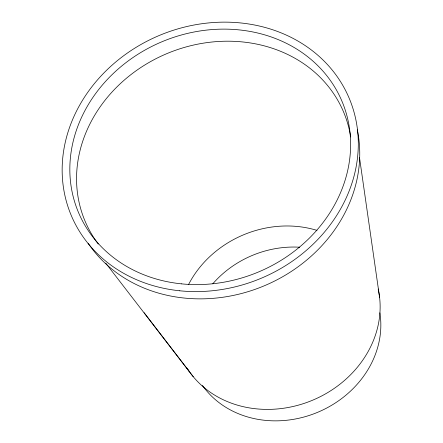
<?xml version="1.0" encoding="UTF-8"?>
<svg xmlns="http://www.w3.org/2000/svg" width="443" height="443" viewBox="0 0 443 443"><rect width="100%" height="100%" fill="white"/><g stroke="black" fill="none" stroke-linecap="round" stroke-linejoin="round"><path stroke-width="0.66" d="M105.766 263.175L189.172 371.356M144.125 312.708L193.248 376.7M359.528 157.725L379.634 297.702M379.878 312.808A97.776 85.349 -22.9 0 1 316.878 412.627A97.776 85.349 -22.9 0 1 202.434 385.393M188.585 284.478A100.711 87.913 -22.9 0 1 316.994 230.382M212.795 283.797A95.821 83.644 -22.9 0 1 299.64 247.216M98.263 244.032A140.309 122.478 -22.9 0 1 166.441 53.802A140.309 122.478 -22.9 0 1 350.706 136.97M357.296 129.805A148.128 129.306 -22.9 0 1 264.471 285.713A148.128 129.306 -22.9 0 1 88.129 243.196M378.189 288.986A104.62 91.324 -22.9 0 1 312.16 400.4A104.62 91.324 -22.9 0 1 187.029 368.116M179.769 290.791A150.819 131.654 -22.9 0 0 350.95 102.682A150.819 131.654 -22.9 0 0 99.957 77.132A150.819 131.654 -22.9 0 0 179.769 290.791M181.353 283.841A142.995 124.826 -22.9 0 0 343.652 105.495A142.995 124.826 -22.9 0 0 105.672 81.268A142.995 124.826 -22.9 0 0 181.353 283.841"/></g></svg>
